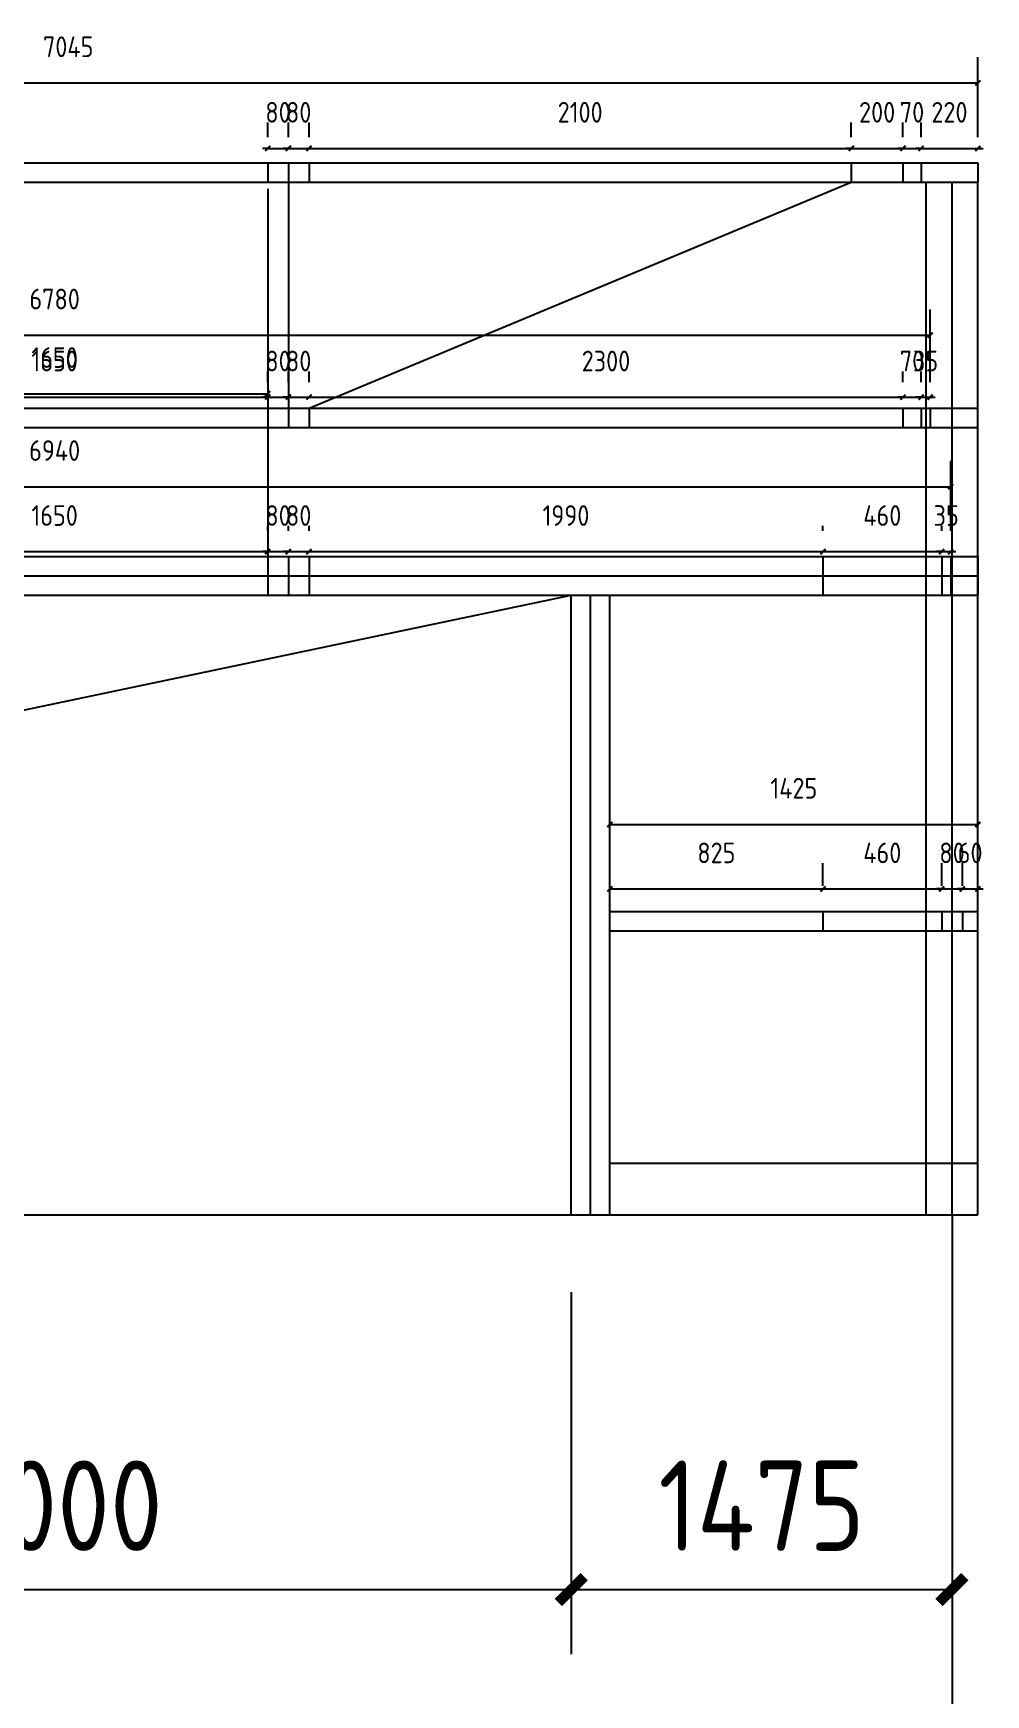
# Model space of a CAD drawing. Extents: x 533809 to 747315, y -17138 to 180511.
# Drawn here: x 580660 to 584348, y 67071 to 73507 of the extents above; entities that cross this region are included whole.
import ezdxf

# ---------------------------------------------------------------- set-up
doc = ezdxf.new("R2010")
doc.units = 0
doc.header["$LTSCALE"] = 1000
doc.header["$MEASUREMENT"] = 0
doc.layers.add('AXIS', color=3, linetype='Continuous')
doc.layers.add('DOTE', color=1, linetype='Continuous')
doc.styles.get("Standard").update_dxf_attribs({"font": 'gbenor.shx', "bigfont": 'gbcbig.shx'})
doc.dimstyles.get("Standard").update_dxf_attribs({"dimscale": 100, "dimtxt": 3.5, "dimasz": 1, "dimexe": 2.5, "dimexo": 3, "dimgap": 1.5, "dimtad": 1, "dimdec": 0, "dimzin": 0, "dimdsep": 46, "dimtxsty": 'Standard', "dimblk": 'ARCHTICK', "dimcen": 0.09, "dimadec": 0, "dimazin": 0, "dimtfac": 1, "dimtdec": 0, "dimtix": 1, "dimtmove": 2, "dimatfit": 3, "dimfxl": 1, "dimtolj": 1, "dimtzin": 0, "dimarcsym": 0})

# ---------------------------------------------------------------- blocks, each defined once
blk = doc.blocks.new('_ArchTick')
at = {"color": 0, "linetype": 'ByBlock', "const_width": 0.4}
blk.add_lwpolyline([(-0.5, -0.5), (0.5, 0.5)], dxfattribs=at)
blk = doc.blocks.new('*D2378')
at = {"layer": 'AXIS', "color": 3, "lineweight": -2}
for p, q in [((578742.9, 68630.3), (578742.9, 67228.9)), ((582742.9, 68630.3), (582742.9, 67228.9)), ((578742.9, 67478.9), (582742.9, 67478.9))]:
    blk.add_line(p, q, dxfattribs=at)
at = {"layer": 'Defpoints', "color": 0}
for p in [(578742.9, 68930.3), (582742.9, 68930.3), (582742.9, 67478.9)]:
    blk.add_point(p, dxfattribs=at)
at = {"layer": 'AXIS', "color": 3, "lineweight": -2, "xscale": 100, "yscale": 100, "zscale": 100, "rotation": 180}
blk.add_blockref('_ArchTick', (578742.9, 67478.9), dxfattribs=at)
at = {"layer": 'AXIS', "color": 3, "lineweight": -2, "xscale": 100, "yscale": 100, "zscale": 100}
blk.add_blockref('_ArchTick', (582742.9, 67478.9), dxfattribs=at)
at = {"layer": 'AXIS', "color": 0, "insert": (580742.9, 67803.9), "char_height": 350, "attachment_point": 5}
blk.add_mtext('\\A1;4000', dxfattribs=at)
blk = doc.blocks.new('*D2379')
at = {"layer": 'AXIS', "color": 3, "lineweight": -2}
for p, q in [((582742.9, 68630.3), (582742.9, 67228.9)), ((584217.9, 68630.3), (584217.9, 67228.9)), ((582742.9, 67478.9), (584217.9, 67478.9))]:
    blk.add_line(p, q, dxfattribs=at)
at = {"layer": 'Defpoints', "color": 0}
for p in [(582742.9, 68930.3), (584217.9, 68930.3), (584217.9, 67478.9)]:
    blk.add_point(p, dxfattribs=at)
at = {"layer": 'AXIS', "color": 3, "lineweight": -2, "xscale": 100, "yscale": 100, "zscale": 100, "rotation": 180}
blk.add_blockref('_ArchTick', (582742.9, 67478.9), dxfattribs=at)
at = {"layer": 'AXIS', "color": 3, "lineweight": -2, "xscale": 100, "yscale": 100, "zscale": 100}
blk.add_blockref('_ArchTick', (584217.9, 67478.9), dxfattribs=at)
at = {"layer": 'AXIS', "color": 0, "insert": (583480.4, 67803.9), "char_height": 350, "attachment_point": 5}
blk.add_mtext('\\A1;1475', dxfattribs=at)
blk = doc.blocks.new('*D2506')
at = {"color": 0, "lineweight": -2}
for p, q in [((581567.9, 72905.3), (581567.9, 72011.2)), ((579917.9, 72155.3), (579917.9, 72211.2)), ((579917.9, 72111.2), (581567.9, 72111.2))]:
    blk.add_line(p, q, dxfattribs=at)
at = {"layer": 'Defpoints', "color": 0}
for p in [(581567.9, 73005.3), (581567.9, 72111.2), (579917.9, 72055.3)]:
    blk.add_point(p, dxfattribs=at)
at = {"color": 0, "lineweight": -2, "xscale": 20, "yscale": 20, "zscale": 20, "rotation": 180}
blk.add_blockref('_ArchTick', (579917.9, 72111.2), dxfattribs=at)
at = {"color": 0, "lineweight": -2, "xscale": 20, "yscale": 20, "zscale": 20}
blk.add_blockref('_ArchTick', (581567.9, 72111.2), dxfattribs=at)
at = {"color": 0, "insert": (580742.9, 72251.2), "char_height": 80, "attachment_point": 5}
blk.add_mtext('\\A1;1650', dxfattribs=at)
blk = doc.blocks.new('*D2507')
at = {"color": 0, "lineweight": -2}
for p, q in [((581567.9, 73105.3), (581567.9, 73161.2)), ((581647.9, 73105.3), (581647.9, 73161.2)), ((581567.9, 73061.2), (581547.9, 73061.2)), ((581567.9, 73061.2), (581647.9, 73061.2)), ((581647.9, 73061.2), (581667.9, 73061.2))]:
    blk.add_line(p, q, dxfattribs=at)
at = {"layer": 'Defpoints', "color": 0}
for p in [(581647.9, 73061.2), (581567.9, 73005.3), (581647.9, 73005.3)]:
    blk.add_point(p, dxfattribs=at)
at = {"color": 0, "lineweight": -2, "xscale": 20, "yscale": 20, "zscale": 20}
blk.add_blockref('_ArchTick', (581567.9, 73061.2), dxfattribs=at)
at = {"color": 0, "lineweight": -2, "xscale": 20, "yscale": 20, "zscale": 20, "rotation": 180}
blk.add_blockref('_ArchTick', (581647.9, 73061.2), dxfattribs=at)
at = {"color": 0, "insert": (581607.9, 73201.2), "char_height": 80, "attachment_point": 5}
blk.add_mtext('\\A1;80', dxfattribs=at)
blk = doc.blocks.new('*D2508')
at = {"color": 0, "lineweight": -2}
for p, q in [((581647.9, 73105.3), (581647.9, 73161.2)), ((581727.9, 73105.3), (581727.9, 73161.2)), ((581647.9, 73061.2), (581627.9, 73061.2)), ((581647.9, 73061.2), (581727.9, 73061.2)), ((581727.9, 73061.2), (581747.9, 73061.2))]:
    blk.add_line(p, q, dxfattribs=at)
at = {"layer": 'Defpoints', "color": 0}
for p in [(581727.9, 73061.2), (581647.9, 73005.3), (581727.9, 73005.3)]:
    blk.add_point(p, dxfattribs=at)
at = {"color": 0, "lineweight": -2, "xscale": 20, "yscale": 20, "zscale": 20}
blk.add_blockref('_ArchTick', (581647.9, 73061.2), dxfattribs=at)
at = {"color": 0, "lineweight": -2, "xscale": 20, "yscale": 20, "zscale": 20, "rotation": 180}
blk.add_blockref('_ArchTick', (581727.9, 73061.2), dxfattribs=at)
at = {"color": 0, "insert": (581687.9, 73201.2), "char_height": 80, "attachment_point": 5}
blk.add_mtext('\\A1;80', dxfattribs=at)
blk = doc.blocks.new('*D2509')
at = {"color": 0, "lineweight": -2}
for p, q in [((581727.9, 73105.3), (581727.9, 73161.2)), ((583827.9, 73105.3), (583827.9, 73161.2)), ((581727.9, 73061.2), (583827.9, 73061.2))]:
    blk.add_line(p, q, dxfattribs=at)
at = {"layer": 'Defpoints', "color": 0}
for p in [(583827.9, 73061.2), (581727.9, 73005.3), (583827.9, 73005.3)]:
    blk.add_point(p, dxfattribs=at)
at = {"color": 0, "lineweight": -2, "xscale": 20, "yscale": 20, "zscale": 20, "rotation": 180}
blk.add_blockref('_ArchTick', (581727.9, 73061.2), dxfattribs=at)
at = {"color": 0, "lineweight": -2, "xscale": 20, "yscale": 20, "zscale": 20}
blk.add_blockref('_ArchTick', (583827.9, 73061.2), dxfattribs=at)
at = {"color": 0, "insert": (582777.9, 73201.2), "char_height": 80, "attachment_point": 5}
blk.add_mtext('\\A1;2100', dxfattribs=at)
blk = doc.blocks.new('*D2510')
at = {"color": 0, "lineweight": -2}
for p, q in [((583827.9, 73105.3), (583827.9, 73161.2)), ((584027.9, 73105.3), (584027.9, 73161.2)), ((583827.9, 73061.2), (583807.9, 73061.2)), ((583827.9, 73061.2), (584027.9, 73061.2)), ((584027.9, 73061.2), (584047.9, 73061.2))]:
    blk.add_line(p, q, dxfattribs=at)
at = {"layer": 'Defpoints', "color": 0}
for p in [(584027.9, 73061.2), (583827.9, 73005.3), (584027.9, 73005.3)]:
    blk.add_point(p, dxfattribs=at)
at = {"color": 0, "lineweight": -2, "xscale": 20, "yscale": 20, "zscale": 20}
blk.add_blockref('_ArchTick', (583827.9, 73061.2), dxfattribs=at)
at = {"color": 0, "lineweight": -2, "xscale": 20, "yscale": 20, "zscale": 20, "rotation": 180}
blk.add_blockref('_ArchTick', (584027.9, 73061.2), dxfattribs=at)
at = {"color": 0, "insert": (583927.9, 73201.2), "char_height": 80, "attachment_point": 5}
blk.add_mtext('\\A1;200', dxfattribs=at)
blk = doc.blocks.new('*D2511')
at = {"color": 0, "lineweight": -2}
for p, q in [((584027.9, 73105.3), (584027.9, 73161.2)), ((584097.9, 73105.3), (584097.9, 73161.2)), ((584027.9, 73061.2), (584007.9, 73061.2)), ((584027.9, 73061.2), (584097.9, 73061.2)), ((584097.9, 73061.2), (584117.9, 73061.2))]:
    blk.add_line(p, q, dxfattribs=at)
at = {"layer": 'Defpoints', "color": 0}
for p in [(584097.9, 73061.2), (584027.9, 73005.3), (584097.9, 73005.3)]:
    blk.add_point(p, dxfattribs=at)
at = {"color": 0, "lineweight": -2, "xscale": 20, "yscale": 20, "zscale": 20}
blk.add_blockref('_ArchTick', (584027.9, 73061.2), dxfattribs=at)
at = {"color": 0, "lineweight": -2, "xscale": 20, "yscale": 20, "zscale": 20, "rotation": 180}
blk.add_blockref('_ArchTick', (584097.9, 73061.2), dxfattribs=at)
at = {"color": 0, "insert": (584062.9, 73201.2), "char_height": 80, "attachment_point": 5}
blk.add_mtext('\\A1;70', dxfattribs=at)
blk = doc.blocks.new('*D2512')
at = {"color": 0, "lineweight": -2}
for p, q in [((584097.9, 73105.3), (584097.9, 73161.2)), ((584317.9, 73105.3), (584317.9, 73161.2)), ((584097.9, 73061.2), (584077.9, 73061.2)), ((584097.9, 73061.2), (584317.9, 73061.2)), ((584317.9, 73061.2), (584337.9, 73061.2))]:
    blk.add_line(p, q, dxfattribs=at)
at = {"layer": 'Defpoints', "color": 0}
for p in [(584317.9, 73061.2), (584097.9, 73005.3), (584317.9, 73005.3)]:
    blk.add_point(p, dxfattribs=at)
at = {"color": 0, "lineweight": -2, "xscale": 20, "yscale": 20, "zscale": 20}
blk.add_blockref('_ArchTick', (584097.9, 73061.2), dxfattribs=at)
at = {"color": 0, "lineweight": -2, "xscale": 20, "yscale": 20, "zscale": 20, "rotation": 180}
blk.add_blockref('_ArchTick', (584317.9, 73061.2), dxfattribs=at)
at = {"color": 0, "insert": (584207.9, 73201.2), "char_height": 80, "attachment_point": 5}
blk.add_mtext('\\A1;220', dxfattribs=at)
blk = doc.blocks.new('*D2513')
at = {"color": 0, "lineweight": -2}
for p, q in [((577272.9, 73105.3), (577272.9, 73414.9)), ((584317.9, 73105.3), (584317.9, 73414.9)), ((577272.9, 73314.9), (584317.9, 73314.9))]:
    blk.add_line(p, q, dxfattribs=at)
at = {"layer": 'Defpoints', "color": 0}
for p in [(584317.9, 73314.9), (577272.9, 73005.3), (584317.9, 73005.3)]:
    blk.add_point(p, dxfattribs=at)
at = {"color": 0, "lineweight": -2, "xscale": 20, "yscale": 20, "zscale": 20, "rotation": 180}
blk.add_blockref('_ArchTick', (577272.9, 73314.9), dxfattribs=at)
at = {"color": 0, "lineweight": -2, "xscale": 20, "yscale": 20, "zscale": 20}
blk.add_blockref('_ArchTick', (584317.9, 73314.9), dxfattribs=at)
at = {"color": 0, "insert": (580795.4, 73454.9), "char_height": 80, "attachment_point": 5}
blk.add_mtext('\\A1;7045', dxfattribs=at)
blk = doc.blocks.new('*D2519')
at = {"color": 0, "lineweight": -2}
for p, q in [((579917.9, 72155.3), (579917.9, 72197.7)), ((581567.9, 72155.3), (581567.9, 72197.7)), ((579917.9, 72097.7), (581567.9, 72097.7))]:
    blk.add_line(p, q, dxfattribs=at)
at = {"layer": 'Defpoints', "color": 0}
for p in [(581567.9, 72097.7), (579917.9, 72055.3), (581567.9, 72055.3)]:
    blk.add_point(p, dxfattribs=at)
at = {"color": 0, "lineweight": -2, "xscale": 20, "yscale": 20, "zscale": 20, "rotation": 180}
blk.add_blockref('_ArchTick', (579917.9, 72097.7), dxfattribs=at)
at = {"color": 0, "lineweight": -2, "xscale": 20, "yscale": 20, "zscale": 20}
blk.add_blockref('_ArchTick', (581567.9, 72097.7), dxfattribs=at)
at = {"color": 0, "insert": (580742.9, 72237.7), "char_height": 80, "attachment_point": 5}
blk.add_mtext('\\A1;1650', dxfattribs=at)
blk = doc.blocks.new('*D2520')
at = {"color": 0, "lineweight": -2}
for p, q in [((581567.9, 72155.3), (581567.9, 72197.7)), ((581647.9, 72155.3), (581647.9, 72197.7)), ((581567.9, 72097.7), (581547.9, 72097.7)), ((581567.9, 72097.7), (581647.9, 72097.7)), ((581647.9, 72097.7), (581667.9, 72097.7))]:
    blk.add_line(p, q, dxfattribs=at)
at = {"layer": 'Defpoints', "color": 0}
for p in [(581647.9, 72097.7), (581567.9, 72055.3), (581647.9, 72055.3)]:
    blk.add_point(p, dxfattribs=at)
at = {"color": 0, "lineweight": -2, "xscale": 20, "yscale": 20, "zscale": 20}
blk.add_blockref('_ArchTick', (581567.9, 72097.7), dxfattribs=at)
at = {"color": 0, "lineweight": -2, "xscale": 20, "yscale": 20, "zscale": 20, "rotation": 180}
blk.add_blockref('_ArchTick', (581647.9, 72097.7), dxfattribs=at)
at = {"color": 0, "insert": (581607.9, 72237.7), "char_height": 80, "attachment_point": 5}
blk.add_mtext('\\A1;80', dxfattribs=at)
blk = doc.blocks.new('*D2521')
at = {"color": 0, "lineweight": -2}
for p, q in [((581647.9, 72155.3), (581647.9, 72197.7)), ((581727.9, 72155.3), (581727.9, 72197.7)), ((581647.9, 72097.7), (581627.9, 72097.7)), ((581647.9, 72097.7), (581727.9, 72097.7)), ((581727.9, 72097.7), (581747.9, 72097.7))]:
    blk.add_line(p, q, dxfattribs=at)
at = {"layer": 'Defpoints', "color": 0}
for p in [(581727.9, 72097.7), (581647.9, 72055.3), (581727.9, 72055.3)]:
    blk.add_point(p, dxfattribs=at)
at = {"color": 0, "lineweight": -2, "xscale": 20, "yscale": 20, "zscale": 20}
blk.add_blockref('_ArchTick', (581647.9, 72097.7), dxfattribs=at)
at = {"color": 0, "lineweight": -2, "xscale": 20, "yscale": 20, "zscale": 20, "rotation": 180}
blk.add_blockref('_ArchTick', (581727.9, 72097.7), dxfattribs=at)
at = {"color": 0, "insert": (581687.9, 72237.7), "char_height": 80, "attachment_point": 5}
blk.add_mtext('\\A1;80', dxfattribs=at)
blk = doc.blocks.new('*D2522')
at = {"color": 0, "lineweight": -2}
for p, q in [((581727.9, 72155.3), (581727.9, 72197.7)), ((584027.9, 72155.3), (584027.9, 72197.7)), ((581727.9, 72097.7), (584027.9, 72097.7))]:
    blk.add_line(p, q, dxfattribs=at)
at = {"layer": 'Defpoints', "color": 0}
for p in [(584027.9, 72097.7), (581727.9, 72055.3), (584027.9, 72055.3)]:
    blk.add_point(p, dxfattribs=at)
at = {"color": 0, "lineweight": -2, "xscale": 20, "yscale": 20, "zscale": 20, "rotation": 180}
blk.add_blockref('_ArchTick', (581727.9, 72097.7), dxfattribs=at)
at = {"color": 0, "lineweight": -2, "xscale": 20, "yscale": 20, "zscale": 20}
blk.add_blockref('_ArchTick', (584027.9, 72097.7), dxfattribs=at)
at = {"color": 0, "insert": (582877.9, 72237.7), "char_height": 80, "attachment_point": 5}
blk.add_mtext('\\A1;2300', dxfattribs=at)
blk = doc.blocks.new('*D2523')
at = {"color": 0, "lineweight": -2}
for p, q in [((584027.9, 72155.3), (584027.9, 72197.7)), ((584097.9, 72155.3), (584097.9, 72197.7)), ((584027.9, 72097.7), (584007.9, 72097.7)), ((584027.9, 72097.7), (584097.9, 72097.7)), ((584097.9, 72097.7), (584117.9, 72097.7))]:
    blk.add_line(p, q, dxfattribs=at)
at = {"layer": 'Defpoints', "color": 0}
for p in [(584097.9, 72097.7), (584027.9, 72055.3), (584097.9, 72055.3)]:
    blk.add_point(p, dxfattribs=at)
at = {"color": 0, "lineweight": -2, "xscale": 20, "yscale": 20, "zscale": 20}
blk.add_blockref('_ArchTick', (584027.9, 72097.7), dxfattribs=at)
at = {"color": 0, "lineweight": -2, "xscale": 20, "yscale": 20, "zscale": 20, "rotation": 180}
blk.add_blockref('_ArchTick', (584097.9, 72097.7), dxfattribs=at)
at = {"color": 0, "insert": (584062.9, 72237.7), "char_height": 80, "attachment_point": 5}
blk.add_mtext('\\A1;70', dxfattribs=at)
blk = doc.blocks.new('*D2524')
at = {"color": 0, "lineweight": -2}
for p, q in [((584097.9, 72155.3), (584097.9, 72197.7)), ((584132.9, 72155.3), (584132.9, 72197.7)), ((584097.9, 72097.7), (584077.9, 72097.7)), ((584097.9, 72097.7), (584132.9, 72097.7)), ((584132.9, 72097.7), (584152.9, 72097.7))]:
    blk.add_line(p, q, dxfattribs=at)
at = {"layer": 'Defpoints', "color": 0}
for p in [(584132.9, 72097.7), (584097.9, 72055.3), (584132.9, 72055.3)]:
    blk.add_point(p, dxfattribs=at)
at = {"color": 0, "lineweight": -2, "xscale": 20, "yscale": 20, "zscale": 20}
blk.add_blockref('_ArchTick', (584097.9, 72097.7), dxfattribs=at)
at = {"color": 0, "lineweight": -2, "xscale": 20, "yscale": 20, "zscale": 20, "rotation": 180}
blk.add_blockref('_ArchTick', (584132.9, 72097.7), dxfattribs=at)
at = {"color": 0, "insert": (584115.4, 72237.7), "char_height": 80, "attachment_point": 5}
blk.add_mtext('\\A1;35', dxfattribs=at)
blk = doc.blocks.new('*D2529')
at = {"color": 0, "lineweight": -2}
for p, q in [((579917.9, 71580.3), (579917.9, 71599.3)), ((581567.9, 71580.3), (581567.9, 71599.3)), ((579917.9, 71499.3), (581567.9, 71499.3))]:
    blk.add_line(p, q, dxfattribs=at)
at = {"layer": 'Defpoints', "color": 0}
for p in [(579917.9, 71480.3), (581567.9, 71499.3), (581567.9, 71480.3)]:
    blk.add_point(p, dxfattribs=at)
at = {"color": 0, "lineweight": -2, "xscale": 20, "yscale": 20, "zscale": 20, "rotation": 180}
blk.add_blockref('_ArchTick', (579917.9, 71499.3), dxfattribs=at)
at = {"color": 0, "lineweight": -2, "xscale": 20, "yscale": 20, "zscale": 20}
blk.add_blockref('_ArchTick', (581567.9, 71499.3), dxfattribs=at)
at = {"color": 0, "insert": (580742.9, 71639.3), "char_height": 80, "attachment_point": 5}
blk.add_mtext('\\A1;1650', dxfattribs=at)
blk = doc.blocks.new('*D2530')
at = {"color": 0, "lineweight": -2}
for p, q in [((581567.9, 71580.3), (581567.9, 71599.3)), ((581647.9, 71580.3), (581647.9, 71599.3)), ((581567.9, 71499.3), (581547.9, 71499.3)), ((581567.9, 71499.3), (581647.9, 71499.3)), ((581647.9, 71499.3), (581667.9, 71499.3))]:
    blk.add_line(p, q, dxfattribs=at)
at = {"layer": 'Defpoints', "color": 0}
for p in [(581567.9, 71480.3), (581647.9, 71499.3), (581647.9, 71480.3)]:
    blk.add_point(p, dxfattribs=at)
at = {"color": 0, "lineweight": -2, "xscale": 20, "yscale": 20, "zscale": 20}
blk.add_blockref('_ArchTick', (581567.9, 71499.3), dxfattribs=at)
at = {"color": 0, "lineweight": -2, "xscale": 20, "yscale": 20, "zscale": 20, "rotation": 180}
blk.add_blockref('_ArchTick', (581647.9, 71499.3), dxfattribs=at)
at = {"color": 0, "insert": (581607.9, 71639.3), "char_height": 80, "attachment_point": 5}
blk.add_mtext('\\A1;80', dxfattribs=at)
blk = doc.blocks.new('*D2531')
at = {"color": 0, "lineweight": -2}
for p, q in [((581647.9, 71580.3), (581647.9, 71599.3)), ((581727.9, 71580.3), (581727.9, 71599.3)), ((581647.9, 71499.3), (581627.9, 71499.3)), ((581647.9, 71499.3), (581727.9, 71499.3)), ((581727.9, 71499.3), (581747.9, 71499.3))]:
    blk.add_line(p, q, dxfattribs=at)
at = {"layer": 'Defpoints', "color": 0}
for p in [(581647.9, 71480.3), (581727.9, 71499.3), (581727.9, 71480.3)]:
    blk.add_point(p, dxfattribs=at)
at = {"color": 0, "lineweight": -2, "xscale": 20, "yscale": 20, "zscale": 20}
blk.add_blockref('_ArchTick', (581647.9, 71499.3), dxfattribs=at)
at = {"color": 0, "lineweight": -2, "xscale": 20, "yscale": 20, "zscale": 20, "rotation": 180}
blk.add_blockref('_ArchTick', (581727.9, 71499.3), dxfattribs=at)
at = {"color": 0, "insert": (581687.9, 71639.3), "char_height": 80, "attachment_point": 5}
blk.add_mtext('\\A1;80', dxfattribs=at)
blk = doc.blocks.new('*D2532')
at = {"color": 0, "lineweight": -2}
for p, q in [((581727.9, 71580.3), (581727.9, 71599.3)), ((583717.9, 71580.3), (583717.9, 71599.3)), ((581727.9, 71499.3), (583717.9, 71499.3))]:
    blk.add_line(p, q, dxfattribs=at)
at = {"layer": 'Defpoints', "color": 0}
for p in [(581727.9, 71480.3), (583717.9, 71499.3), (583717.9, 71480.3)]:
    blk.add_point(p, dxfattribs=at)
at = {"color": 0, "lineweight": -2, "xscale": 20, "yscale": 20, "zscale": 20, "rotation": 180}
blk.add_blockref('_ArchTick', (581727.9, 71499.3), dxfattribs=at)
at = {"color": 0, "lineweight": -2, "xscale": 20, "yscale": 20, "zscale": 20}
blk.add_blockref('_ArchTick', (583717.9, 71499.3), dxfattribs=at)
at = {"color": 0, "insert": (582722.9, 71639.3), "char_height": 80, "attachment_point": 5}
blk.add_mtext('\\A1;1990', dxfattribs=at)
blk = doc.blocks.new('*D2533')
at = {"color": 0, "lineweight": -2}
for p, q in [((584177.9, 71580.3), (584177.9, 71599.3)), ((584212.9, 71580.3), (584212.9, 71599.3)), ((584177.9, 71499.3), (584157.9, 71499.3)), ((584177.9, 71499.3), (584212.9, 71499.3)), ((584212.9, 71499.3), (584232.9, 71499.3))]:
    blk.add_line(p, q, dxfattribs=at)
at = {"layer": 'Defpoints', "color": 0}
for p in [(584177.9, 71480.3), (584212.9, 71499.3), (584212.9, 71480.3)]:
    blk.add_point(p, dxfattribs=at)
at = {"color": 0, "lineweight": -2, "xscale": 20, "yscale": 20, "zscale": 20}
blk.add_blockref('_ArchTick', (584177.9, 71499.3), dxfattribs=at)
at = {"color": 0, "lineweight": -2, "xscale": 20, "yscale": 20, "zscale": 20, "rotation": 180}
blk.add_blockref('_ArchTick', (584212.9, 71499.3), dxfattribs=at)
at = {"color": 0, "insert": (584195.4, 71639.3), "char_height": 80, "attachment_point": 5}
blk.add_mtext('\\A1;35', dxfattribs=at)
blk = doc.blocks.new('*D2536')
at = {"color": 0, "lineweight": -2}
for p, q in [((583717.9, 71580.3), (583717.9, 71599.3)), ((584177.9, 71580.3), (584177.9, 71599.3)), ((583717.9, 71499.3), (584177.9, 71499.3))]:
    blk.add_line(p, q, dxfattribs=at)
at = {"layer": 'Defpoints', "color": 0}
for p in [(583717.9, 71480.3), (584177.9, 71499.3), (584177.9, 71480.3)]:
    blk.add_point(p, dxfattribs=at)
at = {"color": 0, "lineweight": -2, "xscale": 20, "yscale": 20, "zscale": 20, "rotation": 180}
blk.add_blockref('_ArchTick', (583717.9, 71499.3), dxfattribs=at)
at = {"color": 0, "lineweight": -2, "xscale": 20, "yscale": 20, "zscale": 20}
blk.add_blockref('_ArchTick', (584177.9, 71499.3), dxfattribs=at)
at = {"color": 0, "insert": (583947.9, 71639.3), "char_height": 80, "attachment_point": 5}
blk.add_mtext('\\A1;460', dxfattribs=at)
blk = doc.blocks.new('*D2950')
at = {"color": 0, "lineweight": -2}
for p, q in [((577272.9, 71580.3), (577272.9, 71850.9)), ((584212.9, 71580.3), (584212.9, 71850.9)), ((577272.9, 71750.9), (584212.9, 71750.9))]:
    blk.add_line(p, q, dxfattribs=at)
at = {"layer": 'Defpoints', "color": 0}
for p in [(584212.9, 71750.9), (577272.9, 71480.3), (584212.9, 71480.3)]:
    blk.add_point(p, dxfattribs=at)
at = {"color": 0, "lineweight": -2, "xscale": 20, "yscale": 20, "zscale": 20, "rotation": 180}
blk.add_blockref('_ArchTick', (577272.9, 71750.9), dxfattribs=at)
at = {"color": 0, "lineweight": -2, "xscale": 20, "yscale": 20, "zscale": 20}
blk.add_blockref('_ArchTick', (584212.9, 71750.9), dxfattribs=at)
at = {"color": 0, "insert": (580742.9, 71890.9), "char_height": 80, "attachment_point": 5}
blk.add_mtext('\\A1;6940', dxfattribs=at)
blk = doc.blocks.new('*D2951')
at = {"color": 0, "lineweight": -2}
for p, q in [((577352.9, 72155.3), (577352.9, 72437.8)), ((584132.9, 72155.3), (584132.9, 72437.8)), ((577352.9, 72337.8), (584132.9, 72337.8))]:
    blk.add_line(p, q, dxfattribs=at)
at = {"layer": 'Defpoints', "color": 0}
for p in [(584132.9, 72337.8), (577352.9, 72055.3), (584132.9, 72055.3)]:
    blk.add_point(p, dxfattribs=at)
at = {"color": 0, "lineweight": -2, "xscale": 20, "yscale": 20, "zscale": 20, "rotation": 180}
blk.add_blockref('_ArchTick', (577352.9, 72337.8), dxfattribs=at)
at = {"color": 0, "lineweight": -2, "xscale": 20, "yscale": 20, "zscale": 20}
blk.add_blockref('_ArchTick', (584132.9, 72337.8), dxfattribs=at)
at = {"color": 0, "insert": (580742.9, 72477.8), "char_height": 80, "attachment_point": 5}
blk.add_mtext('\\A1;6780', dxfattribs=at)
blk = doc.blocks.new('*D2954')
at = {"color": 0, "lineweight": -2}
for p, q in [((582892.9, 70130.3), (582892.9, 70542.8)), ((584317.9, 70130.3), (584317.9, 70542.8)), ((582892.9, 70442.8), (584317.9, 70442.8))]:
    blk.add_line(p, q, dxfattribs=at)
at = {"layer": 'Defpoints', "color": 0}
for p in [(584317.9, 70442.8), (582892.9, 70030.3), (584317.9, 70030.3)]:
    blk.add_point(p, dxfattribs=at)
at = {"color": 0, "lineweight": -2, "xscale": 20, "yscale": 20, "zscale": 20, "rotation": 180}
blk.add_blockref('_ArchTick', (582892.9, 70442.8), dxfattribs=at)
at = {"color": 0, "lineweight": -2, "xscale": 20, "yscale": 20, "zscale": 20}
blk.add_blockref('_ArchTick', (584317.9, 70442.8), dxfattribs=at)
at = {"color": 0, "insert": (583605.4, 70582.8), "char_height": 80, "attachment_point": 5}
blk.add_mtext('\\A1;1425', dxfattribs=at)
blk = doc.blocks.new('*D2963')
at = {"color": 0, "lineweight": -2}
for p, q in [((582892.9, 70205.3), (582892.9, 70292.6)), ((583717.9, 70205.3), (583717.9, 70292.6)), ((582892.9, 70192.6), (583717.9, 70192.6))]:
    blk.add_line(p, q, dxfattribs=at)
at = {"layer": 'Defpoints', "color": 0}
for p in [(583717.9, 70192.6), (582892.9, 70105.3), (583717.9, 70105.3)]:
    blk.add_point(p, dxfattribs=at)
at = {"color": 0, "lineweight": -2, "xscale": 20, "yscale": 20, "zscale": 20, "rotation": 180}
blk.add_blockref('_ArchTick', (582892.9, 70192.6), dxfattribs=at)
at = {"color": 0, "lineweight": -2, "xscale": 20, "yscale": 20, "zscale": 20}
blk.add_blockref('_ArchTick', (583717.9, 70192.6), dxfattribs=at)
at = {"color": 0, "insert": (583305.4, 70332.6), "char_height": 80, "attachment_point": 5}
blk.add_mtext('\\A1;825', dxfattribs=at)
blk = doc.blocks.new('*D2964')
at = {"color": 0, "lineweight": -2}
for p, q in [((583717.9, 70205.3), (583717.9, 70292.6)), ((584177.9, 70205.3), (584177.9, 70292.6)), ((583717.9, 70192.6), (584177.9, 70192.6))]:
    blk.add_line(p, q, dxfattribs=at)
at = {"layer": 'Defpoints', "color": 0}
for p in [(584177.9, 70192.6), (583717.9, 70105.3), (584177.9, 70105.3)]:
    blk.add_point(p, dxfattribs=at)
at = {"color": 0, "lineweight": -2, "xscale": 20, "yscale": 20, "zscale": 20, "rotation": 180}
blk.add_blockref('_ArchTick', (583717.9, 70192.6), dxfattribs=at)
at = {"color": 0, "lineweight": -2, "xscale": 20, "yscale": 20, "zscale": 20}
blk.add_blockref('_ArchTick', (584177.9, 70192.6), dxfattribs=at)
at = {"color": 0, "insert": (583947.9, 70332.6), "char_height": 80, "attachment_point": 5}
blk.add_mtext('\\A1;460', dxfattribs=at)
blk = doc.blocks.new('*D2965')
at = {"color": 0, "lineweight": -2}
for p, q in [((584177.9, 70205.3), (584177.9, 70292.6)), ((584257.9, 70205.3), (584257.9, 70292.6)), ((584177.9, 70192.6), (584157.9, 70192.6)), ((584177.9, 70192.6), (584257.9, 70192.6)), ((584257.9, 70192.6), (584277.9, 70192.6))]:
    blk.add_line(p, q, dxfattribs=at)
at = {"layer": 'Defpoints', "color": 0}
for p in [(584257.9, 70192.6), (584177.9, 70105.3), (584257.9, 70105.3)]:
    blk.add_point(p, dxfattribs=at)
at = {"color": 0, "lineweight": -2, "xscale": 20, "yscale": 20, "zscale": 20}
blk.add_blockref('_ArchTick', (584177.9, 70192.6), dxfattribs=at)
at = {"color": 0, "lineweight": -2, "xscale": 20, "yscale": 20, "zscale": 20, "rotation": 180}
blk.add_blockref('_ArchTick', (584257.9, 70192.6), dxfattribs=at)
at = {"color": 0, "insert": (584217.9, 70332.6), "char_height": 80, "attachment_point": 5}
blk.add_mtext('\\A1;80', dxfattribs=at)
blk = doc.blocks.new('*D2966')
at = {"color": 0, "lineweight": -2}
for p, q in [((584257.9, 70205.3), (584257.9, 70292.6)), ((584317.9, 70205.3), (584317.9, 70292.6)), ((584257.9, 70192.6), (584237.9, 70192.6)), ((584257.9, 70192.6), (584317.9, 70192.6)), ((584317.9, 70192.6), (584337.9, 70192.6))]:
    blk.add_line(p, q, dxfattribs=at)
at = {"layer": 'Defpoints', "color": 0}
for p in [(584317.9, 70192.6), (584257.9, 70105.3), (584317.9, 70105.3)]:
    blk.add_point(p, dxfattribs=at)
at = {"color": 0, "lineweight": -2, "xscale": 20, "yscale": 20, "zscale": 20}
blk.add_blockref('_ArchTick', (584257.9, 70192.6), dxfattribs=at)
at = {"color": 0, "lineweight": -2, "xscale": 20, "yscale": 20, "zscale": 20, "rotation": 180}
blk.add_blockref('_ArchTick', (584317.9, 70192.6), dxfattribs=at)
at = {"color": 0, "insert": (584287.9, 70332.6), "char_height": 80, "attachment_point": 5}
blk.add_mtext('\\A1;60', dxfattribs=at)

msp = doc.modelspace()

# ---------------------------------------------------------------- linework, layer by layer
for p, q in [((577272.9, 73005.3), (584317.9, 73005.3)), ((556917.9, 72930.3), (584317.9, 72930.3)), ((556917.9, 72055.3), (584317.9, 72055.3)), ((556917.9, 71980.3), (584317.9, 71980.3)), ((577272.9, 71480.3), (584212.9, 71480.3)), ((584217.9, 71480.3), (584317.9, 71480.3)), ((577267.9, 71405.3), (584317.9, 71405.3)), ((577267.9, 71330.3), (584317.9, 71330.3)), ((579543.7, 70658.7), (582742.9, 71330.3)), ((582892.9, 70105.3), (584317.9, 70105.3)), ((582892.9, 70030.3), (584317.9, 70030.3)), ((582892.9, 69130.3), (584317.9, 69130.3)), ((556917.9, 68930.3), (584317.9, 68930.3))]:
    msp.add_line(p, q)
at = {"color": 6}
for p, q in [((581567.9, 73005.3), (581567.9, 72930.3)), ((581647.9, 73005.3), (581647.9, 71980.3)), ((581727.9, 73005.3), (581727.9, 72930.3)), ((583827.9, 73005.3), (583827.9, 72930.3)), ((584027.9, 73005.3), (584027.9, 72930.3)), ((584097.9, 73005.3), (584097.9, 72930.3)), ((584317.9, 73005.3), (584317.9, 72930.3)), ((581727.9, 72055.3), (583827.9, 72930.3)), ((581567.9, 72055.3), (581567.9, 71330.3)), ((581727.9, 72055.3), (581727.9, 71980.3)), ((584027.9, 72055.3), (584027.9, 71980.3)), ((584097.9, 72055.3), (584097.9, 71980.3)), ((584132.9, 72055.3), (584132.9, 71980.3)), ((581647.9, 71480.3), (581647.9, 71330.3)), ((581727.9, 71480.3), (581727.9, 71330.3)), ((583717.9, 71480.3), (583717.9, 71330.3)), ((584177.9, 71480.3), (584177.9, 71330.3)), ((584212.9, 71480.3), (584212.9, 71330.3)), ((584317.9, 71480.3), (584317.9, 71330.3)), ((583717.9, 70105.3), (583717.9, 70030.3)), ((584177.9, 70105.3), (584177.9, 70030.3)), ((584257.9, 70105.3), (584257.9, 70030.3))]:
    msp.add_line(p, q, dxfattribs=at)
at = {"layer": 'AXIS'}
msp.add_line((584217.9, 68930.3), (584217.9, 64930.3), dxfattribs=at)
at = {"layer": 'DOTE', "color": 0}
for p, q in [((584117.9, 68930.3), (584117.9, 72930.3)), ((584317.9, 68930.3), (584317.9, 72930.3)), ((582742.9, 68930.3), (582742.9, 71330.3)), ((582817.9, 68930.3), (582817.9, 71330.3)), ((582892.9, 68930.3), (582892.9, 71330.3))]:
    msp.add_line(p, q, dxfattribs=at)
at = {"layer": 'DOTE'}
msp.add_line((584217.9, 68930.3), (584217.9, 72930.3), dxfattribs=at)

# ---------------------------------------------------------------- dimensions: what is measured, and where the dimension line sits
at = {"color": 6}
dim = msp.add_aligned_dim(p1=(577272.9, 73005.3), p2=(584317.9, 73005.3), distance=309.7, dimstyle='Standard', override={"dimtxt": 0.8, "dimasz": 0.2, "dimexe": 1, "dimexo": 1, "dimgap": 1}, dxfattribs=at)
dim.commit()
dim.dimension.update_dxf_attribs({"geometry": '*D2513', "text_midpoint": (580795.4, 73454.9)})
for base, p1, p2, picture, middle in [((581647.9, 73061.2), (581567.9, 73005.3), (581647.9, 73005.3), '*D2507', (581607.9, 73201.2)), ((581727.9, 73061.2), (581647.9, 73005.3), (581727.9, 73005.3), '*D2508', (581687.9, 73201.2)), ((583827.9, 73061.2), (581727.9, 73005.3), (583827.9, 73005.3), '*D2509', (582777.9, 73201.2)), ((584027.9, 73061.2), (583827.9, 73005.3), (584027.9, 73005.3), '*D2510', (583927.9, 73201.2)), ((584097.9, 73061.2), (584027.9, 73005.3), (584097.9, 73005.3), '*D2511', (584062.9, 73201.2)), ((584317.9, 73061.2), (584097.9, 73005.3), (584317.9, 73005.3), '*D2512', (584207.9, 73201.2)), ((581567.9, 72111.2), (579917.9, 72055.3), (581567.9, 73005.3), '*D2506', (580742.9, 72251.2)), ((584132.9, 72337.8), (577352.9, 72055.3), (584132.9, 72055.3), '*D2951', (580742.9, 72477.8)), ((581567.9, 72097.7), (579917.9, 72055.3), (581567.9, 72055.3), '*D2519', (580742.9, 72237.7)), ((581647.9, 72097.7), (581567.9, 72055.3), (581647.9, 72055.3), '*D2520', (581607.9, 72237.7)), ((581727.9, 72097.7), (581647.9, 72055.3), (581727.9, 72055.3), '*D2521', (581687.9, 72237.7)), ((584027.9, 72097.7), (581727.9, 72055.3), (584027.9, 72055.3), '*D2522', (582877.9, 72237.7)), ((584097.9, 72097.7), (584027.9, 72055.3), (584097.9, 72055.3), '*D2523', (584062.9, 72237.7)), ((584132.9, 72097.7), (584097.9, 72055.3), (584132.9, 72055.3), '*D2524', (584115.4, 72237.7)), ((584212.9, 71750.9), (577272.9, 71480.3), (584212.9, 71480.3), '*D2950', (580742.9, 71890.9)), ((581567.9, 71499.3), (579917.9, 71480.3), (581567.9, 71480.3), '*D2529', (580742.9, 71639.3)), ((581647.9, 71499.3), (581567.9, 71480.3), (581647.9, 71480.3), '*D2530', (581607.9, 71639.3)), ((581727.9, 71499.3), (581647.9, 71480.3), (581727.9, 71480.3), '*D2531', (581687.9, 71639.3)), ((583717.9, 71499.3), (581727.9, 71480.3), (583717.9, 71480.3), '*D2532', (582722.9, 71639.3)), ((584177.9, 71499.3), (583717.9, 71480.3), (584177.9, 71480.3), '*D2536', (583947.9, 71639.3)), ((584212.9, 71499.3), (584177.9, 71480.3), (584212.9, 71480.3), '*D2533', (584195.4, 71639.3)), ((584317.9, 70442.8), (582892.9, 70030.3), (584317.9, 70030.3), '*D2954', (583605.4, 70582.8)), ((583717.9, 70192.6), (582892.9, 70105.3), (583717.9, 70105.3), '*D2963', (583305.4, 70332.6)), ((584177.9, 70192.6), (583717.9, 70105.3), (584177.9, 70105.3), '*D2964', (583947.9, 70332.6)), ((584257.9, 70192.6), (584177.9, 70105.3), (584257.9, 70105.3), '*D2965', (584217.9, 70332.6)), ((584317.9, 70192.6), (584257.9, 70105.3), (584317.9, 70105.3), '*D2966', (584287.9, 70332.6))]:
    dim = msp.add_linear_dim(base=base, p1=p1, p2=p2, dimstyle='Standard', override={"dimtxt": 0.8, "dimasz": 0.2, "dimexe": 1, "dimexo": 1, "dimgap": 1}, dxfattribs=at)
    dim.commit()
    dim.dimension.update_dxf_attribs({"geometry": picture, "text_midpoint": middle})
at = {"layer": 'AXIS', "color": 0}
for base, p1, p2, picture, middle in [((582742.9, 67478.9), (578742.9, 68930.3), (582742.9, 68930.3), '*D2378', (580742.9, 67803.9)), ((584217.9, 67478.9), (582742.9, 68930.3), (584217.9, 68930.3), '*D2379', (583480.4, 67803.9))]:
    dim = msp.add_linear_dim(base=base, p1=p1, p2=p2, dimstyle='Standard', override={"dimclrd": 3, "dimclre": 3}, dxfattribs=at)
    dim.commit()
    dim.dimension.update_dxf_attribs({"geometry": picture, "text_midpoint": middle})

doc.saveas('drawing.dxf')
